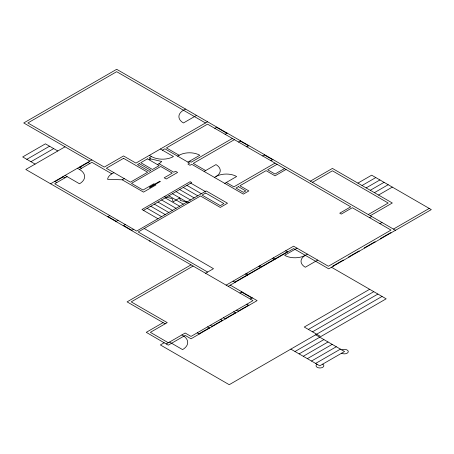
<?xml version="1.0" encoding="UTF-8"?>
<svg xmlns="http://www.w3.org/2000/svg" width="454" height="454" viewBox="0 0 454 454"><rect width="100%" height="100%" fill="white"/><g stroke="black" fill="none" stroke-linecap="round" stroke-linejoin="round"><path stroke-width="0.68" d="M317.04 364.244L316.569 364.596A3.893 2.247 0 0 0 317.709 367.564A3.893 2.247 0 0 0 322.925 367.167A3.893 2.247 0 0 0 322.698 364.131M191.026 264.858L127.086 301.876L165.165 323.804M193.092 266.05L131.217 301.876L167.231 322.612L150.382 332.339L168.315 342.759M26.831 159.331L49.548 146.211M30.963 161.715L53.68 148.6M65.041 146.807L25.799 169.467L252.992 300.633L191.026 336.408L185.175 333.026L166.243 343.956M50.581 183.774L91.89 159.927M55.059 181.589L63.322 176.816M79.842 167.276L88.104 162.509M67.107 176.617L54.713 183.774L136.643 231.069L206.173 190.93L227.516 203.25L220.286 207.427L200.492 195.997L138.192 231.966L207.637 272.06M77.43 168.275L79.495 169.467L91.89 162.311L111.854 173.837L113.92 172.645M185.521 109.051L183.456 110.243A15.578 8.995 0 0 0 183.456 122.96L196.537 115.407M207.552 121.768L135.95 163.105L123.562 155.949L104.284 167.078L27.864 122.96L116.672 71.687L205.486 122.96M160.393 148.997L173.473 156.545A15.578 8.995 0 0 1 151.443 156.545L149.031 157.941L150.751 158.934L161.584 161.459A11.685 6.748 0 0 1 159.013 163.701L157.464 164.598M162.458 150.189L164.864 148.798L189.653 163.105L187.928 164.098L189.993 165.29L191.719 164.297L243.35 194.108L248.86 190.93L239.911 185.76L266.072 170.659L275.022 175.823L286.037 169.467M149.201 159.825L150.751 158.934M111.854 173.837A14.602 8.433 0 0 0 107.598 179.358L122.183 179.801L124.248 178.609M214.782 128.329L216.847 127.131M177.605 156.148L179.154 155.257A14.602 8.433 0 0 1 199.805 155.257L187.928 162.112M225.105 134.288L227.17 133.096M232.334 138.464L191.202 162.209L189.477 161.215M234.4 139.656L193.268 163.406L205.656 170.556M107.729 216.762L109.794 215.571M238.532 142.04L240.597 140.848M115.991 221.535L118.057 220.343M204.107 171.453L215.985 164.598A14.602 8.433 0 0 1 215.985 176.521L214.436 177.412M246.794 146.807L248.86 145.615M143.526 210.406L191.719 182.582L190.169 181.685L141.977 209.51L157.981 218.754M123.216 225.706L125.281 224.514M131.478 230.479L133.544 229.281M262.628 155.949L264.693 154.757M224.764 183.376L236.636 176.521A14.602 8.433 0 0 0 215.985 176.521M270.89 160.722L272.956 159.53M275.022 163.105L233.884 186.855L226.313 182.485M277.088 164.297L267.622 169.762L275.022 174.035L284.488 168.57M310.388 181.14L332.419 168.423L392.318 203L370.288 215.724M312.454 182.332L332.419 170.806L388.215 203.023L368.251 214.549M357.894 183.127L371.661 175.182L431.3 209.612L328.719 268.836L293.607 248.565L228.203 286.321M205.571 273.257L213.493 268.683L144.219 228.487M362.025 185.516L375.793 177.565M366.157 187.899L379.924 179.949M370.288 190.283L384.056 182.332M374.414 192.666L388.187 184.716M378.545 195.055L392.318 187.105M226.137 285.129L293.607 246.176L328.378 266.248L391.025 230.082L352.298 207.722L341.283 214.084L339.734 213.187L350.749 206.825L207.552 124.152L166.414 147.902L179.154 155.257M163.099 322.612L146.262 332.334L168.292 345.159L185.175 335.41L191.026 338.792L257.117 300.633L230.269 285.129M234.746 282.15L247.135 274.993M248.168 274.398L260.562 267.247M261.595 266.651L273.989 259.495M275.022 258.899L287.41 251.743M297.052 248.168L284.658 255.318A14.602 8.433 0 0 0 291.207 257.503L293.08 257.719A14.602 8.433 0 0 0 305.309 255.318L307.375 254.127M369.596 217.71L371.661 216.518M239.911 293.08L241.976 291.888M164.155 342.753L160.37 344.938L229.236 384.697L382.041 296.439M379.924 223.669L381.99 222.477M250.233 299.044L252.299 297.852M317.704 260.091L305.309 267.247A14.602 8.433 0 0 1 305.309 255.318M198.943 333.821L209.271 327.862M212.024 326.273L222.352 320.308M225.105 318.719L235.433 312.755M238.185 311.166L248.514 305.201M393.436 229.088L429.234 208.42M369.647 289.283L304.248 327.045L320.768 336.584L386.172 298.823L331.471 267.247M308.38 329.428L373.778 291.672M312.505 331.817L377.91 294.056M294.986 351.51L319.769 337.203M299.118 353.893L323.901 339.586M303.249 356.282L328.032 341.97M307.375 358.666L332.163 344.353M311.506 361.049L336.295 346.743M315.638 363.433L340.426 349.126M341.822 349.932L342.435 349.659A3.893 2.247 0 0 1 347.571 350.318A3.893 2.247 0 0 1 346.884 353.331A3.893 2.247 0 0 1 341.629 353.201M164.132 196.718L172.191 198.608L173.161 201.848L179.659 197.882L180.38 200.526L189.108 202.569M395.502 230.28L116.672 69.303L23.733 122.96L89.824 161.119M216.501 127.33L226.83 133.294M240.251 141.046L248.514 145.813M264.347 154.956L272.61 159.729M391.025 232.862L390.678 232.664L380.356 238.628L380.696 238.827M375.191 242.005L374.845 241.806L364.522 247.771L364.863 247.969M359.358 251.147L359.012 250.948L348.683 256.913L349.03 257.112M343.519 260.29L343.179 260.091L332.85 266.05L333.196 266.248M149.377 155.353L151.443 156.545M159.013 163.701L173.814 172.248L175.539 171.254L177.605 172.446L166.243 179.001L164.178 177.809L172.27 173.144L160.739 166.482L131.478 183.376L143.01 190.033L153.855 183.774L154.627 184.222M190.776 183.127L205.231 191.474M186.895 185.363L201.355 193.71M183.285 187.451L197.74 195.799M179.671 189.539L194.125 197.887M285.691 250.75L287.757 251.942M176.056 191.622L190.51 199.97M172.441 193.71L186.895 202.058M155.143 184.517L155.921 184.965L143.526 192.121L122.183 179.801M168.826 195.799L183.285 204.147M273.297 257.906L275.362 259.098M272.264 258.502L274.329 259.694M165.211 197.887L179.671 206.23M161.596 199.97L176.056 208.318M157.981 202.058L172.441 210.406M87.758 162.311L89.824 163.502M154.366 204.147L168.826 212.495M259.875 265.652L261.941 266.85M258.842 266.248L260.908 267.446M57.811 150.983L45.417 143.827L22.7 156.942L35.094 164.098M150.751 206.23L165.211 214.577M79.495 167.078L81.561 168.275M147.141 208.318L161.596 216.666M246.448 273.404L248.514 274.596M245.415 274L247.481 275.192M65.041 175.426L79.501 183.774A17.524 10.119 0 0 0 79.495 169.467M62.975 176.617L65.041 177.815M233.027 281.157L235.087 282.348M54.713 181.39L56.778 182.582M241.63 292.087L251.959 298.051M315.638 334.814L344.552 351.51L319.769 365.822L290.855 349.126M108.069 216.564L116.332 221.336M123.562 225.507L131.825 230.274M149.377 240.813L150.234 241.307M246.794 304.208L248.86 305.4M236.466 310.173L238.532 311.365M233.714 311.762L235.779 312.954M223.385 317.726L225.451 318.918M220.633 319.315L222.698 320.507M210.304 325.274L212.37 326.471M207.552 326.869L209.617 328.06M197.223 332.827L199.289 334.019M181.912 334.916L184.086 336.295A17.524 10.119 0 0 1 182.576 349.608L169.518 342.066M123.562 158.338L106.35 168.275L130.446 182.185L147.658 172.248L123.562 158.338M139.219 163.605L137.5 164.598L149.201 171.351L150.927 170.358L139.219 163.605M147.482 158.832L140.768 162.708L152.476 169.467L159.189 165.591L147.482 158.832M159.791 181.237L149.462 187.201L149.979 187.502L160.307 181.538L159.791 181.237M205.656 193.018L202.041 195.101L220.286 205.634L223.901 203.551L205.656 193.018M238.361 186.656L235.949 188.047L243.35 192.32L245.762 190.93L238.361 186.656"/></g></svg>
